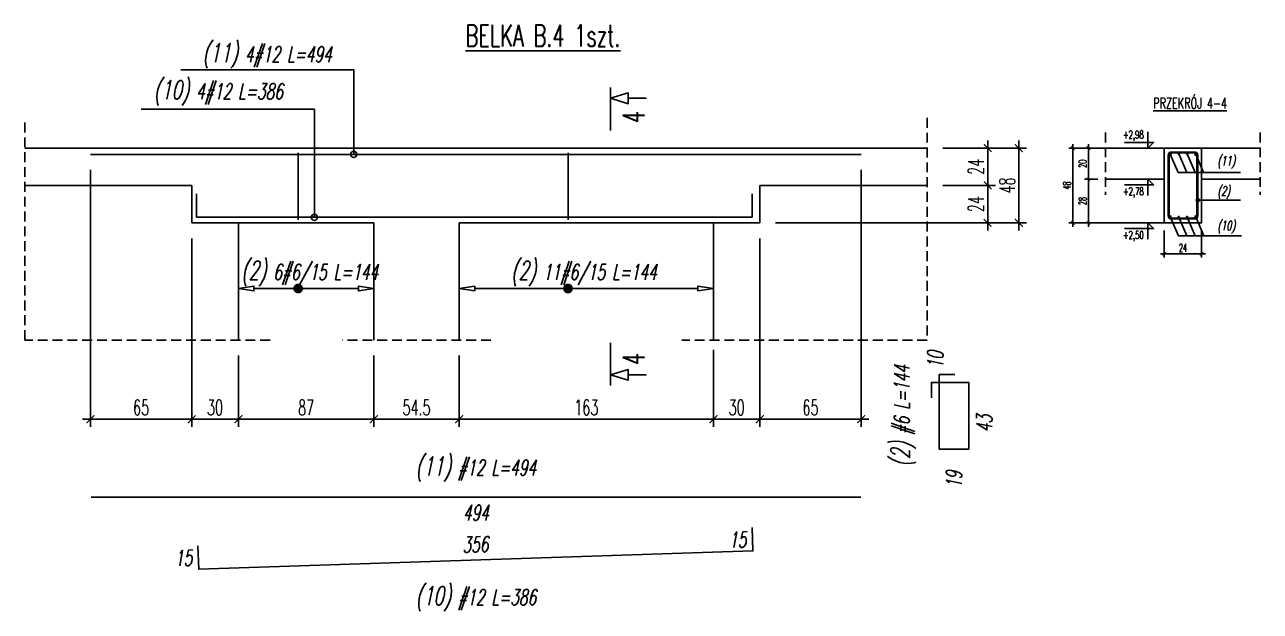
# Model space of a CAD drawing. Header units: millimetres. Extents: x 26458 to 31924, y -55341 to -53046.
# Drawn here: x 26458 to 27251, y -53857 to -53480 of the extents above; entities that cross this region are included whole.
import ezdxf
from ezdxf.enums import TextEntityAlignment as Align

# ---------------------------------------------------------------- set-up
doc = ezdxf.new("R2010")
doc.units = ezdxf.units.MM
doc.linetypes.add('DASHED2', pattern=[9.525, 6.35, -3.175])
doc.layers.get('Defpoints').update_dxf_attribs({"color": 251})
doc.layers.add('__NIEDRUK__', color=54, linetype='Continuous', plot=False)
for name, color, linetype in [('K-LINIA', 254, 'Continuous'), ('K-ODNOSNIK', 8, 'Continuous'), ('K-POMOCNICZE', 9, 'DASHED2'), ('K-SCIANY', 2, 'Continuous'), ('K-TEXT 2.8mm', 101, 'Continuous'), ('K-TEXT 2mm', 254, 'Continuous'), ('K-WYMIARY', 1, 'Continuous'), ('K-ZBROJ_06', 101, 'Continuous'), ('K-ZBROJ_12', 161, 'Continuous'), ('N-35-PLYTY', 101, 'Continuous'), ('ZBROJA_NIEZLICZAC', 255, 'Continuous'), ('ZBROJA_PRET', 161, 'Continuous'), ('ZBROJA_RZUTPR', 141, 'Continuous'), ('ZBROJA_RZUTPR1', 255, 'Continuous'), ('ZBROJA_ZASIEG', 253, 'Continuous'), ('ZBROJA_ZLICZAC', 125, 'Continuous')]:
    doc.layers.add(name, color=color, linetype=linetype)
doc.styles.add('STYL_ZBROJA', font='romanszb.shx', dxfattribs={"width": 0.65, "oblique": 12})
doc.styles.add('text 2.8mm', font='romans.shx', dxfattribs={"width": 0.65})
doc.styles.add('text 2mm', font='romans.shx', dxfattribs={"width": 0.65})
doc.styles.add('WYM1', font='romanszb.shx', dxfattribs={"width": 0.6})
doc.dimstyles.new('CM100', dxfattribs={"dimscale": 5, "dimtxt": 2, "dimasz": 1, "dimexe": 1, "dimexo": 2, "dimgap": 0.5, "dimtad": 1, "dimrnd": 0.5, "dimdsep": 46, "dimtxsty": 'WYM1', "dimblk": 'OBLIQUE', "dimcen": 0, "dimdle": 1, "dimclrd": 253, "dimclre": 251, "dimclrt": 30, "dimadec": 0, "dimazin": 0, "dimtfac": 1, "dimtix": 1, "dimtmove": 0, "dimatfit": 0, "dimfxl": 1, "dimtfillclr": 256, "dimtolj": 1, "dimarcsym": 0})

# ---------------------------------------------------------------- blocks, each defined once
blk = doc.blocks.new('_ArchTick')
at = {"color": 0, "linetype": 'ByBlock', "const_width": 0.15}
blk.add_lwpolyline([(-0.5, -0.5), (0.5, 0.5)], dxfattribs=at)
blk = doc.blocks.new('*D109')
at = {"layer": 'Defpoints', "color": 0, "transparency": 16777216}
for p in [(27037.38, -53559.71), (27037.38, -53583.71), (27076.2, -53583.71)]:
    blk.add_point(p, dxfattribs=at)
at = {"layer": 'K-WYMIARY', "color": 253, "lineweight": -2, "transparency": 16777216}
blk.add_line((27076.2, -53554.71), (27076.2, -53588.71), dxfattribs=at)
at = {"layer": 'K-WYMIARY', "color": 251, "lineweight": -2, "transparency": 16777216}
for p, q in [((27047.38, -53559.71), (27081.2, -53559.71)), ((27047.38, -53583.71), (27081.2, -53583.71))]:
    blk.add_line(p, q, dxfattribs=at)
at = {"layer": 'K-WYMIARY', "color": 253, "lineweight": -2, "transparency": 16777216, "xscale": 5, "yscale": 5, "zscale": 5}
for p, rotation in [((27076.2, -53559.71), 90), ((27076.2, -53583.71), 270)]:
    blk.add_blockref('_ArchTick', p, dxfattribs=dict(at, rotation=rotation))
at = {"layer": 'K-WYMIARY', "color": 30, "transparency": 16777216, "insert": (27068.7, -53571.71), "char_height": 10, "attachment_point": 5, "rotation": 90, "style": 'WYM1'}
blk.add_mtext('\\A1;24', dxfattribs=at)
blk = doc.blocks.new('*D110')
at = {"layer": 'Defpoints', "color": 0, "transparency": 16777216}
for p in [(27037.38, -53583.71), (26929.94, -53607.71), (27076.2, -53607.71)]:
    blk.add_point(p, dxfattribs=at)
at = {"layer": 'K-WYMIARY', "color": 253, "lineweight": -2, "transparency": 16777216}
blk.add_line((27076.2, -53578.71), (27076.2, -53612.71), dxfattribs=at)
at = {"layer": 'K-WYMIARY', "color": 251, "lineweight": -2, "transparency": 16777216}
for p, q in [((27047.38, -53583.71), (27081.2, -53583.71)), ((26939.94, -53607.71), (27081.2, -53607.71))]:
    blk.add_line(p, q, dxfattribs=at)
at = {"layer": 'K-WYMIARY', "color": 253, "lineweight": -2, "transparency": 16777216, "xscale": 5, "yscale": 5, "zscale": 5}
for p, rotation in [((27076.2, -53583.71), 90), ((27076.2, -53607.71), 270)]:
    blk.add_blockref('_ArchTick', p, dxfattribs=dict(at, rotation=rotation))
at = {"layer": 'K-WYMIARY', "color": 30, "transparency": 16777216, "insert": (27068.7, -53595.71), "char_height": 10, "attachment_point": 5, "rotation": 90, "style": 'WYM1'}
blk.add_mtext('\\A1;24', dxfattribs=at)
blk = doc.blocks.new('*D111')
at = {"layer": 'Defpoints', "color": 0, "transparency": 16777216}
for p in [(26595.19, -53682.97), (26682.19, -53682.97), (26682.19, -53733.79)]:
    blk.add_point(p, dxfattribs=at)
at = {"layer": 'K-WYMIARY', "color": 251, "lineweight": -2, "transparency": 16777216}
for p, q in [((26595.19, -53692.97), (26595.19, -53738.79)), ((26682.19, -53692.97), (26682.19, -53738.79))]:
    blk.add_line(p, q, dxfattribs=at)
at = {"layer": 'K-WYMIARY', "color": 253, "lineweight": -2, "transparency": 16777216}
blk.add_line((26590.19, -53733.79), (26687.19, -53733.79), dxfattribs=at)
at = {"layer": 'K-WYMIARY', "color": 253, "lineweight": -2, "transparency": 16777216, "xscale": 5, "yscale": 5, "zscale": 5, "rotation": 180}
blk.add_blockref('_ArchTick', (26595.19, -53733.79), dxfattribs=at)
at = {"layer": 'K-WYMIARY', "color": 253, "lineweight": -2, "transparency": 16777216, "xscale": 5, "yscale": 5, "zscale": 5}
blk.add_blockref('_ArchTick', (26682.19, -53733.79), dxfattribs=at)
at = {"layer": 'K-WYMIARY', "color": 30, "transparency": 16777216, "insert": (26638.69, -53726.29), "char_height": 10, "attachment_point": 5, "style": 'WYM1'}
blk.add_mtext('\\A1;87', dxfattribs=at)
blk = doc.blocks.new('*D112')
at = {"layer": 'Defpoints', "color": 0, "transparency": 16777216}
for p in [(26682.19, -53682.97), (26736.94, -53682.97), (26736.94, -53733.79)]:
    blk.add_point(p, dxfattribs=at)
at = {"layer": 'K-WYMIARY', "color": 251, "lineweight": -2, "transparency": 16777216}
for p, q in [((26682.19, -53692.97), (26682.19, -53738.79)), ((26736.94, -53692.97), (26736.94, -53738.79))]:
    blk.add_line(p, q, dxfattribs=at)
at = {"layer": 'K-WYMIARY', "color": 253, "lineweight": -2, "transparency": 16777216}
blk.add_line((26677.19, -53733.79), (26741.94, -53733.79), dxfattribs=at)
at = {"layer": 'K-WYMIARY', "color": 253, "lineweight": -2, "transparency": 16777216, "xscale": 5, "yscale": 5, "zscale": 5, "rotation": 180}
blk.add_blockref('_ArchTick', (26682.19, -53733.79), dxfattribs=at)
at = {"layer": 'K-WYMIARY', "color": 253, "lineweight": -2, "transparency": 16777216, "xscale": 5, "yscale": 5, "zscale": 5}
blk.add_blockref('_ArchTick', (26736.94, -53733.79), dxfattribs=at)
at = {"layer": 'K-WYMIARY', "color": 30, "transparency": 16777216, "insert": (26709.56, -53726.29), "char_height": 10, "attachment_point": 5, "style": 'WYM1'}
blk.add_mtext('\\A1;54.5', dxfattribs=at)
blk = doc.blocks.new('*D113')
at = {"layer": 'Defpoints', "color": 0, "transparency": 16777216}
for p in [(26736.94, -53682.97), (26900.14, -53679.3), (26900.14, -53733.79)]:
    blk.add_point(p, dxfattribs=at)
at = {"layer": 'K-WYMIARY', "color": 251, "lineweight": -2, "transparency": 16777216}
for p, q in [((26736.94, -53692.97), (26736.94, -53738.79)), ((26900.14, -53689.3), (26900.14, -53738.79))]:
    blk.add_line(p, q, dxfattribs=at)
at = {"layer": 'K-WYMIARY', "color": 253, "lineweight": -2, "transparency": 16777216}
blk.add_line((26731.94, -53733.79), (26905.14, -53733.79), dxfattribs=at)
at = {"layer": 'K-WYMIARY', "color": 253, "lineweight": -2, "transparency": 16777216, "xscale": 5, "yscale": 5, "zscale": 5, "rotation": 180}
blk.add_blockref('_ArchTick', (26736.94, -53733.79), dxfattribs=at)
at = {"layer": 'K-WYMIARY', "color": 253, "lineweight": -2, "transparency": 16777216, "xscale": 5, "yscale": 5, "zscale": 5}
blk.add_blockref('_ArchTick', (26900.14, -53733.79), dxfattribs=at)
at = {"layer": 'K-WYMIARY', "color": 30, "transparency": 16777216, "insert": (26818.54, -53726.29), "char_height": 10, "attachment_point": 5, "style": 'WYM1'}
blk.add_mtext('\\A1;163', dxfattribs=at)
blk = doc.blocks.new('*D114')
at = {"layer": 'Defpoints', "color": 0, "transparency": 16777216}
for p in [(26929.94, -53607.71), (26900.14, -53679.3), (26929.94, -53733.79)]:
    blk.add_point(p, dxfattribs=at)
at = {"layer": 'K-WYMIARY', "color": 251, "lineweight": -2, "transparency": 16777216}
for p, q in [((26929.94, -53617.71), (26929.94, -53738.79)), ((26900.14, -53689.3), (26900.14, -53738.79))]:
    blk.add_line(p, q, dxfattribs=at)
at = {"layer": 'K-WYMIARY', "color": 253, "lineweight": -2, "transparency": 16777216}
blk.add_line((26895.14, -53733.79), (26934.94, -53733.79), dxfattribs=at)
at = {"layer": 'K-WYMIARY', "color": 253, "lineweight": -2, "transparency": 16777216, "xscale": 5, "yscale": 5, "zscale": 5, "rotation": 180}
blk.add_blockref('_ArchTick', (26900.14, -53733.79), dxfattribs=at)
at = {"layer": 'K-WYMIARY', "color": 253, "lineweight": -2, "transparency": 16777216, "xscale": 5, "yscale": 5, "zscale": 5}
blk.add_blockref('_ArchTick', (26929.94, -53733.79), dxfattribs=at)
at = {"layer": 'K-WYMIARY', "color": 30, "transparency": 16777216, "insert": (26915.04, -53726.29), "char_height": 10, "attachment_point": 5, "style": 'WYM1'}
blk.add_mtext('\\A1;30', dxfattribs=at)
blk = doc.blocks.new('*D115')
at = {"layer": 'Defpoints', "color": 0, "transparency": 16777216}
for p in [(26565.19, -53607.71), (26595.19, -53682.97), (26565.19, -53733.79)]:
    blk.add_point(p, dxfattribs=at)
at = {"layer": 'K-WYMIARY', "color": 251, "lineweight": -2, "transparency": 16777216}
for p, q in [((26565.19, -53617.71), (26565.19, -53738.79)), ((26595.19, -53692.97), (26595.19, -53738.79))]:
    blk.add_line(p, q, dxfattribs=at)
at = {"layer": 'K-WYMIARY', "color": 253, "lineweight": -2, "transparency": 16777216}
blk.add_line((26600.19, -53733.79), (26560.19, -53733.79), dxfattribs=at)
at = {"layer": 'K-WYMIARY', "color": 253, "lineweight": -2, "transparency": 16777216, "xscale": 5, "yscale": 5, "zscale": 5, "rotation": 180}
blk.add_blockref('_ArchTick', (26565.19, -53733.79), dxfattribs=at)
at = {"layer": 'K-WYMIARY', "color": 253, "lineweight": -2, "transparency": 16777216, "xscale": 5, "yscale": 5, "zscale": 5}
blk.add_blockref('_ArchTick', (26595.19, -53733.79), dxfattribs=at)
at = {"layer": 'K-WYMIARY', "color": 30, "transparency": 16777216, "insert": (26580.19, -53726.29), "char_height": 10, "attachment_point": 5, "style": 'WYM1'}
blk.add_mtext('\\A1;30', dxfattribs=at)
blk = doc.blocks.new('*D116')
at = {"layer": 'Defpoints', "color": 0, "transparency": 16777216}
for p in [(27037.38, -53559.71), (26929.94, -53607.71), (27096.2, -53607.71)]:
    blk.add_point(p, dxfattribs=at)
at = {"layer": 'K-WYMIARY', "color": 253, "lineweight": -2, "transparency": 16777216}
blk.add_line((27096.2, -53554.71), (27096.2, -53612.71), dxfattribs=at)
at = {"layer": 'K-WYMIARY', "color": 251, "lineweight": -2, "transparency": 16777216}
for p, q in [((27047.38, -53559.71), (27101.2, -53559.71)), ((26939.94, -53607.71), (27101.2, -53607.71))]:
    blk.add_line(p, q, dxfattribs=at)
at = {"layer": 'K-WYMIARY', "color": 253, "lineweight": -2, "transparency": 16777216, "xscale": 5, "yscale": 5, "zscale": 5}
for p, rotation in [((27096.2, -53559.71), 90), ((27096.2, -53607.71), 270)]:
    blk.add_blockref('_ArchTick', p, dxfattribs=dict(at, rotation=rotation))
at = {"layer": 'K-WYMIARY', "color": 30, "transparency": 16777216, "insert": (27088.7, -53583.71), "char_height": 10, "attachment_point": 5, "rotation": 90, "style": 'WYM1'}
blk.add_mtext('\\A1;48', dxfattribs=at)
blk = doc.blocks.new('A$C392df230')
h = blk.add_hatch()
h.set_pattern_fill('ANGLE', color=256, scale=0.025)
h.set_pattern_definition([(360, (-2880.4701, 5517.13781), (-5e-64, 0.174625), [0.127, -0.047625]), (90, (-2880.4701, 5517.13781), (-0.174625, 1e-17), [0.127, -0.047625])])
h.paths.add_polyline_path([(0.5, 0, 1), (-0.5, 0, 1)])
blk.add_circle((0, 0), 0.5)
blk = doc.blocks.new('*D117')
at = {"layer": 'Defpoints', "color": 0, "transparency": 16777216}
for p in [(27189.57, -53607.71), (27213.57, -53607.71), (27213.57, -53627.5)]:
    blk.add_point(p, dxfattribs=at)
at = {"layer": 'K-WYMIARY', "color": 251, "lineweight": -2, "transparency": 16777216}
for p, q in [((27189.57, -53612.71), (27189.57, -53630)), ((27213.57, -53612.71), (27213.57, -53630))]:
    blk.add_line(p, q, dxfattribs=at)
at = {"layer": 'K-WYMIARY', "color": 253, "lineweight": -2, "transparency": 16777216}
blk.add_line((27187.07, -53627.5), (27216.07, -53627.5), dxfattribs=at)
at = {"layer": 'K-WYMIARY', "color": 253, "lineweight": -2, "transparency": 16777216, "xscale": 2.5, "yscale": 2.5, "zscale": 2.5, "rotation": 180}
blk.add_blockref('_ArchTick', (27189.57, -53627.5), dxfattribs=at)
at = {"layer": 'K-WYMIARY', "color": 253, "lineweight": -2, "transparency": 16777216, "xscale": 2.5, "yscale": 2.5, "zscale": 2.5}
blk.add_blockref('_ArchTick', (27213.57, -53627.5), dxfattribs=at)
at = {"layer": 'K-WYMIARY', "color": 30, "transparency": 16777216, "insert": (27201.57, -53623.75), "char_height": 5, "attachment_point": 5, "style": 'WYM1'}
blk.add_mtext('\\A1;24', dxfattribs=at)
blk = doc.blocks.new('*D118')
at = {"layer": 'Defpoints', "color": 0, "transparency": 16777216}
for p in [(27130.87, -53559.71), (27189.57, -53559.71), (27189.57, -53607.71)]:
    blk.add_point(p, dxfattribs=at)
at = {"layer": 'K-WYMIARY', "color": 253, "lineweight": -2, "transparency": 16777216}
blk.add_line((27130.87, -53610.21), (27130.87, -53557.21), dxfattribs=at)
at = {"layer": 'K-WYMIARY', "color": 251, "lineweight": -2, "transparency": 16777216}
for p, q in [((27184.57, -53559.71), (27128.37, -53559.71)), ((27184.57, -53607.71), (27128.37, -53607.71))]:
    blk.add_line(p, q, dxfattribs=at)
at = {"layer": 'K-WYMIARY', "color": 253, "lineweight": -2, "transparency": 16777216, "xscale": 2.5, "yscale": 2.5, "zscale": 2.5}
for p, rotation in [((27130.87, -53559.71), 90), ((27130.87, -53607.71), 270)]:
    blk.add_blockref('_ArchTick', p, dxfattribs=dict(at, rotation=rotation))
at = {"layer": 'K-WYMIARY', "color": 30, "transparency": 16777216, "insert": (27127.12, -53583.71), "char_height": 5, "attachment_point": 5, "rotation": 90, "style": 'WYM1'}
blk.add_mtext('\\A1;48', dxfattribs=at)
blk = doc.blocks.new('*D119')
at = {"layer": 'Defpoints', "color": 0, "transparency": 16777216}
for p in [(27189.57, -53559.71), (27140.87, -53579.71), (27151.94, -53579.71)]:
    blk.add_point(p, dxfattribs=at)
at = {"layer": 'K-WYMIARY', "color": 253, "lineweight": -2, "transparency": 16777216}
blk.add_line((27140.87, -53557.21), (27140.87, -53582.21), dxfattribs=at)
at = {"layer": 'K-WYMIARY', "color": 251, "lineweight": -2, "transparency": 16777216}
for p, q in [((27184.57, -53559.71), (27138.37, -53559.71)), ((27146.94, -53579.71), (27138.37, -53579.71))]:
    blk.add_line(p, q, dxfattribs=at)
at = {"layer": 'K-WYMIARY', "color": 253, "lineweight": -2, "transparency": 16777216, "xscale": 2.5, "yscale": 2.5, "zscale": 2.5}
for p, rotation in [((27140.87, -53559.71), 90), ((27140.87, -53579.71), 270)]:
    blk.add_blockref('_ArchTick', p, dxfattribs=dict(at, rotation=rotation))
at = {"layer": 'K-WYMIARY', "color": 30, "transparency": 16777216, "insert": (27137.12, -53569.71), "char_height": 5, "attachment_point": 5, "rotation": 90, "style": 'WYM1'}
blk.add_mtext('\\A1;20', dxfattribs=at)
blk = doc.blocks.new('*D120')
at = {"layer": 'Defpoints', "color": 0, "transparency": 16777216}
for p in [(27151.94, -53579.71), (27140.87, -53607.71), (27189.57, -53607.71)]:
    blk.add_point(p, dxfattribs=at)
at = {"layer": 'K-WYMIARY', "color": 251, "lineweight": -2, "transparency": 16777216}
for p, q in [((27146.94, -53579.71), (27138.37, -53579.71)), ((27184.57, -53607.71), (27138.37, -53607.71))]:
    blk.add_line(p, q, dxfattribs=at)
at = {"layer": 'K-WYMIARY', "color": 253, "lineweight": -2, "transparency": 16777216}
blk.add_line((27140.87, -53577.21), (27140.87, -53610.21), dxfattribs=at)
at = {"layer": 'K-WYMIARY', "color": 253, "lineweight": -2, "transparency": 16777216, "xscale": 2.5, "yscale": 2.5, "zscale": 2.5}
for p, rotation in [((27140.87, -53579.71), 90), ((27140.87, -53607.71), 270)]:
    blk.add_blockref('_ArchTick', p, dxfattribs=dict(at, rotation=rotation))
at = {"layer": 'K-WYMIARY', "color": 30, "transparency": 16777216, "insert": (27137.12, -53593.71), "char_height": 5, "attachment_point": 5, "rotation": 90, "style": 'WYM1'}
blk.add_mtext('\\A1;28', dxfattribs=at)
blk = doc.blocks.new('*D121')
at = {"layer": 'Defpoints', "color": 0, "transparency": 16777216}
for p in [(26994.94, -53563.71), (26929.94, -53607.71), (26994.94, -53733.79)]:
    blk.add_point(p, dxfattribs=at)
at = {"layer": 'K-WYMIARY', "color": 251, "lineweight": -2, "transparency": 16777216}
for p, q in [((26994.94, -53573.71), (26994.94, -53738.79)), ((26929.94, -53617.71), (26929.94, -53738.79))]:
    blk.add_line(p, q, dxfattribs=at)
at = {"layer": 'K-WYMIARY', "color": 253, "lineweight": -2, "transparency": 16777216}
blk.add_line((26924.94, -53733.79), (26999.94, -53733.79), dxfattribs=at)
at = {"layer": 'K-WYMIARY', "color": 253, "lineweight": -2, "transparency": 16777216, "xscale": 5, "yscale": 5, "zscale": 5, "rotation": 180}
blk.add_blockref('_ArchTick', (26929.94, -53733.79), dxfattribs=at)
at = {"layer": 'K-WYMIARY', "color": 253, "lineweight": -2, "transparency": 16777216, "xscale": 5, "yscale": 5, "zscale": 5}
blk.add_blockref('_ArchTick', (26994.94, -53733.79), dxfattribs=at)
at = {"layer": 'K-WYMIARY', "color": 30, "transparency": 16777216, "insert": (26962.44, -53726.29), "char_height": 10, "attachment_point": 5, "style": 'WYM1'}
blk.add_mtext('\\A1;65', dxfattribs=at)
blk = doc.blocks.new('*D122')
at = {"layer": 'Defpoints', "color": 0, "transparency": 16777216}
for p in [(26500.19, -53563.71), (26565.19, -53607.71), (26500.19, -53733.79)]:
    blk.add_point(p, dxfattribs=at)
at = {"layer": 'K-WYMIARY', "color": 251, "lineweight": -2, "transparency": 16777216}
for p, q in [((26500.19, -53573.71), (26500.19, -53738.79)), ((26565.19, -53617.71), (26565.19, -53738.79))]:
    blk.add_line(p, q, dxfattribs=at)
at = {"layer": 'K-WYMIARY', "color": 253, "lineweight": -2, "transparency": 16777216}
blk.add_line((26570.19, -53733.79), (26495.19, -53733.79), dxfattribs=at)
at = {"layer": 'K-WYMIARY', "color": 253, "lineweight": -2, "transparency": 16777216, "xscale": 5, "yscale": 5, "zscale": 5, "rotation": 180}
blk.add_blockref('_ArchTick', (26500.19, -53733.79), dxfattribs=at)
at = {"layer": 'K-WYMIARY', "color": 253, "lineweight": -2, "transparency": 16777216, "xscale": 5, "yscale": 5, "zscale": 5}
blk.add_blockref('_ArchTick', (26565.19, -53733.79), dxfattribs=at)
at = {"layer": 'K-WYMIARY', "color": 30, "transparency": 16777216, "insert": (26532.69, -53726.29), "char_height": 10, "attachment_point": 5, "style": 'WYM1'}
blk.add_mtext('\\A1;65', dxfattribs=at)

msp = doc.modelspace()

# ---------------------------------------------------------------- linework, layer by layer
at = {"layer": '__NIEDRUK__'}
msp.add_lwpolyline([(27194.074, -53604.607), (27209.074, -53604.607, 0.4142136), (27210.474, -53603.207), (27210.474, -53564.207, 0.4142136), (27209.074, -53562.807), (27194.074, -53562.807, 0.4142136), (27192.674, -53564.207), (27192.674, -53603.207, 0.4142136)], format="xyb", close=True, dxfattribs=at)
at = {"layer": 'K-LINIA'}
for points in [[(27189.574, -53559.707), (27151.937, -53559.707)], [(27213.574, -53559.707), (27251.21, -53559.707)], [(27189.574, -53579.707), (27151.937, -53579.707)], [(27213.574, -53579.707), (27251.21, -53579.707)]]:
    msp.add_lwpolyline(points, dxfattribs=at)
at = {"layer": 'K-ODNOSNIK'}
for points in [[(26558.151, -53509.422), (26669.246, -53509.422), (26669.246, -53563.707)], [(26532.843, -53534.73), (26643.938, -53534.73), (26643.938, -53604.107)], [(27193.402, -53563.647), (27198.456, -53575.295), (27204.051, -53575.295), (27198.85, -53563.307), (27204.051, -53575.295), (27209.498, -53575.295), (27204.297, -53563.307), (27209.498, -53575.295), (27214.798, -53575.295), (27209.745, -53563.647), (27214.798, -53575.295), (27238.586, -53575.295)], [(27238.61, -53593.068), (27211.074, -53593.068)], [(27193.402, -53603.767), (27198.693, -53615.961), (27203.993, -53615.961), (27198.85, -53604.107), (27203.993, -53615.961), (27209.44, -53615.961), (27204.297, -53604.107), (27209.44, -53615.961), (27215.035, -53615.961), (27209.745, -53603.767), (27215.035, -53615.961), (27239.251, -53615.961)]]:
    msp.add_lwpolyline(points, dxfattribs=at)
for centre, radius in [((26669.246, -53563.707), 2), ((27211.074, -53593.068), 1), ((26643.938, -53604.107), 2)]:
    msp.add_circle(centre, radius, dxfattribs=at)
at = {"layer": 'K-POMOCNICZE'}
for points in [[(26615.544, -53682.966), (26457.99, -53682.966), (26457.99, -53540.264)], [(27037.38, -53540.264), (27037.38, -53682.966), (26879.78, -53682.966)], [(27151.937, -53549.707), (27151.937, -53589.707)], [(27251.21, -53549.707), (27251.21, -53589.707)], [(26757.293, -53682.966), (26661.829, -53682.966)]]:
    msp.add_lwpolyline(points, dxfattribs=at)
at = {"layer": 'K-SCIANY'}
for p, q in [((27037.38, -53559.707), (26457.99, -53559.707)), ((26565.186, -53583.707), (26457.99, -53583.707)), ((26565.186, -53607.707), (26565.186, -53583.707)), ((26929.936, -53583.707), (27037.38, -53583.707)), ((26929.936, -53583.707), (26929.936, -53607.707)), ((26565.186, -53607.707), (26682.186, -53607.707)), ((26595.186, -53682.966), (26595.186, -53607.707)), ((26682.186, -53682.966), (26682.186, -53607.707)), ((26736.936, -53682.966), (26736.936, -53607.707)), ((26736.936, -53607.707), (26929.936, -53607.707)), ((26900.137, -53607.707), (26900.137, -53682.966))]:
    msp.add_line(p, q, dxfattribs=at)
msp.add_lwpolyline([(27189.574, -53607.707), (27213.574, -53607.707), (27213.574, -53559.707), (27189.574, -53559.707)], close=True, dxfattribs=at)
at = {"layer": 'K-TEXT 2mm', "lineweight": -2}
for points in [[(27179.045, -53549.294), (27179.045, -53559.707), (27182.714, -53556.038), (27164.037, -53556.038)], [(27179.045, -53590.12), (27179.045, -53579.707), (27182.714, -53583.376), (27164.037, -53583.376)], [(27179.045, -53618.12), (27179.045, -53607.707), (27182.714, -53611.376), (27164.037, -53611.376)]]:
    msp.add_lwpolyline(points, dxfattribs=at)
at = {"layer": 'K-TEXT 2mm'}
msp.add_lwpolyline([(27168.516, -53607.707), (27189.574, -53607.707)], dxfattribs=at)
at = {"layer": 'K-ZBROJ_06'}
msp.add_lwpolyline([(27194.074, -53605.207), (27209.074, -53605.207, 0.4142136), (27211.074, -53603.207), (27211.074, -53564.207, 0.4142136), (27209.074, -53562.207), (27194.074, -53562.207, 0.4142136), (27192.074, -53564.207), (27192.074, -53603.207, 0.4142136)], format="xyb", close=True, dxfattribs=at)
at = {"layer": 'K-ZBROJ_12'}
for points in [[(26568.186, -53604.107), (26568.186, -53589.107)], [(26924.936, -53604.107), (26924.936, -53589.107)]]:
    msp.add_lwpolyline(points, dxfattribs=at)
at = {"layer": 'N-35-PLYTY', "linetype": 'Continuous', "extrusion": (2.20399e-16, -1.07059e-31, -1), "flags": 128}
for points in [[(-26833.978, -53520.875), (-26833.978, -53527.732), (-26845.407, -53524.304), (-26845.407, -53527.732), (-26856.835, -53527.732), (-26845.407, -53527.732), (-26845.407, -53531.161), (-26833.978, -53527.732), (-26833.978, -53548.304)], [(-26833.978, -53712.207), (-26833.978, -53705.35), (-26845.407, -53708.778), (-26845.407, -53705.35), (-26856.835, -53705.35), (-26845.407, -53705.35), (-26845.407, -53701.921), (-26833.978, -53705.35), (-26833.978, -53684.778)]]:
    msp.add_lwpolyline(points, dxfattribs=at)
at = {"layer": 'ZBROJA_PRET'}
for p, q in [((26500.186, -53563.707), (26994.936, -53563.707)), ((26633.551, -53562.707), (26633.551, -53605.707)), ((26806.774, -53562.707), (26806.774, -53605.707)), ((26568.186, -53604.107), (26924.936, -53604.107))]:
    msp.add_line(p, q, dxfattribs=at)
at = {"layer": 'ZBROJA_RZUTPR'}
for points in [[(27055.084, -53705.143), (27045.084, -53705.143, 0.4142136), (27045.084, -53705.143), (27045.084, -53753.143, 0.4142136), (27045.084, -53753.143), (27064.084, -53753.143, 0.4142136), (27064.084, -53753.143), (27064.084, -53710.143, 0.4142136), (27064.084, -53710.143), (27040.084, -53710.143, 0.4142136), (27040.084, -53710.143), (27040.084, -53720.143)], [(26924.993, -53803.402), (26925.49, -53818.394, -0.4142136), (26925.49, -53818.394), (26569.685, -53830.176, -0.4142136), (26569.685, -53830.176), (26569.188, -53815.184)]]:
    msp.add_lwpolyline(points, format="xyb", dxfattribs=at)
msp.add_lwpolyline([(26500.685, -53783.907), (26994.685, -53783.907)], dxfattribs=at)
at = {"layer": 'ZBROJA_ZASIEG'}
for p, q in [((26595.186, -53639.873), (26595.186, -53659.873)), ((26682.186, -53639.873), (26682.186, -53659.873)), ((26736.936, -53639.873), (26736.936, -53659.873)), ((26900.137, -53639.873), (26900.137, -53659.873))]:
    msp.add_line(p, q, dxfattribs=at)
for points in [[(26672.186, -53649.873), (26672.186, -53651.423), (26682.186, -53649.873), (26672.186, -53648.323), (26672.186, -53649.873), (26605.186, -53649.873), (26605.186, -53651.423), (26595.186, -53649.873), (26605.186, -53648.323), (26605.186, -53649.873)], [(26890.137, -53649.873), (26890.137, -53651.423), (26900.137, -53649.873), (26890.137, -53648.323), (26890.137, -53649.873), (26746.936, -53649.873), (26746.936, -53651.423), (26736.936, -53649.873), (26746.936, -53648.323), (26746.936, -53649.873)]]:
    msp.add_lwpolyline(points, dxfattribs=at)
at = {"layer": 'ZBROJA_ZASIEG', "const_width": 3.15}
for points in [[(26631.976, -53649.873, 1), (26635.126, -53649.873, 1)], [(26805.199, -53649.873, 1), (26808.349, -53649.873, 1)]]:
    msp.add_lwpolyline(points, format="xyb", close=True, dxfattribs=at)

# ---------------------------------------------------------------- block references
at = {"layer": 'K-ZBROJ_12', "xscale": -1, "rotation": 180}
for p in [(27193.402, -53563.647), (27198.85, -53563.307), (27204.297, -53563.307)]:
    msp.add_blockref('A$C392df230', p, dxfattribs=at)
at = {"layer": 'K-ZBROJ_12', "rotation": 180}
msp.add_blockref('A$C392df230', (27209.745, -53563.647), dxfattribs=at)
at = {"layer": 'K-ZBROJ_12'}
for p in [(27193.402, -53603.767), (27198.85, -53604.107), (27204.297, -53604.107)]:
    msp.add_blockref('A$C392df230', p, dxfattribs=at)
at = {"layer": 'K-ZBROJ_12', "xscale": -1}
msp.add_blockref('A$C392df230', (27209.745, -53603.767), dxfattribs=at)

# ---------------------------------------------------------------- texts
at = {"layer": 'K-TEXT 2.8mm', "lineweight": -2, "style": 'text 2.8mm', "width": 0.65}
for s, height, p in [('%%UBELKA B.4 1szt.', 14, (26740.97, -53494.445)), ('%%UPRZEKRÓJ 4-4', 7, (27182.436, -53534.363))]:
    msp.add_text(s, height=height, dxfattribs=at).set_placement(p)
for p in [(26855.975, -53543.592), (26855.975, -53699.001)]:
    msp.add_text('4', height=14, rotation=90, dxfattribs=at).set_placement(p)
at = {"layer": 'K-TEXT 2mm', "lineweight": -2, "style": 'text 2mm', "width": 0.65}
for s, p in [('+2,98', (27163.029, -53553.491)), ('+2,78', (27163.029, -53589.971)), ('+2,50', (27163.029, -53617.971))]:
    msp.add_text(s, height=5, dxfattribs=at).set_placement(p)
at = {"layer": 'ZBROJA_NIEZLICZAC', "char_height": 20, "style": 'STYL_ZBROJA'}
for s, insert, attachment_point in [('\\H6;\\C71;\\H10;\\C256;\\H6;\\C71;(11)\\H10;\\C256;', (27223.712, -53572.79), 7), ('\\H6;\\C71;\\H10;\\C256;\\H6;\\C71;(2)\\H10;\\C256;', (27223.712, -53592.237), 7), ('\\H6;\\C71;\\H10;\\C256;\\H6;\\C71;(10)\\H10;\\C256;', (27223.712, -53614.455), 7), ('\\H12;\\C71;\\H10;\\C256;\\H12;\\C71;(11)\\H10;\\C256; #12 L=494', (26747.685, -53773.907), 8), ('\\H12;\\C71;\\H10;\\C256;\\H12;\\C71;(10)\\H10;\\C256; #12 L=386', (26747.685, -53857.176), 8)]:
    msp.add_mtext(s, dxfattribs=dict(at, insert=insert, attachment_point=attachment_point))
at = {"layer": 'ZBROJA_NIEZLICZAC', "insert": (27030.084, -53731.643), "char_height": 20, "attachment_point": 8, "rotation": 90, "style": 'STYL_ZBROJA'}
msp.add_mtext('\\H12;\\C71;\\H10;\\C256;\\H12;\\C71;(2)\\H10;\\C256; #6 L=144', dxfattribs=at)
at = {"layer": 'ZBROJA_RZUTPR1', "style": 'STYL_ZBROJA', "oblique": 12, "width": 0.65}
for s, rotation, p in [('10', 90, (27042.584, -53690.143)), ('15', 1.896581, (26921.244, -53811.031)), ('15', 1.896581, (26565.439, -53822.813))]:
    msp.add_text(s, height=10, rotation=rotation, dxfattribs=at).set_placement(p, align=Align.MIDDLE_RIGHT)
msp.add_text('43', height=10, rotation=90, dxfattribs=at).set_placement((27069.084, -53736.643), align=Align.TOP_CENTER)
msp.add_text('19', height=10, rotation=90, dxfattribs=at).set_placement((27054.584, -53778.143), align=Align.MIDDLE_LEFT)
msp.add_text('494', height=10, dxfattribs=at).set_placement((26747.685, -53793.907), align=Align.MIDDLE)
msp.add_text('356', height=10, rotation=1.896581, dxfattribs=at).set_placement((26747.256, -53814.291), align=Align.MIDDLE)
at = {"layer": 'ZBROJA_ZLICZAC', "char_height": 20, "attachment_point": 7, "style": 'STYL_ZBROJA'}
for s, insert in [('\\H12;\\C71;\\H10;\\C256;\\H12;\\C71;(11)\\H10;\\C256; 4#12 L=494', (26572.217, -53508.424)), ('\\H12;\\C71;\\H10;\\C256;\\H12;\\C71;(10)\\H10;\\C256; 4#12 L=386', (26540.865, -53532.266)), ('\\H12;\\C71;\\H10;\\C256;\\H12;\\C71;(2)\\H10;\\C256; 6#6/15 L=144', (26597.07, -53648.272)), ('\\H12;\\C71;\\H10;\\C256;\\H12;\\C71;(2)\\H10;\\C256; 11#6/15 L=144', (26770.293, -53648.272))]:
    msp.add_mtext(s, dxfattribs=dict(at, insert=insert))

# ---------------------------------------------------------------- dimensions: what is measured, and where the dimension line sits
at = {"layer": 'K-WYMIARY'}
for base, p1, p2, override, picture, middle in [((27096.203, -53607.707), (27037.38, -53559.707), (26929.936, -53607.707), {"dimblk": 'ArchTick'}, '*D116', (27088.703, -53583.707)), ((27076.203, -53583.707), (27037.38, -53559.707), (27037.38, -53583.707), {"dimblk": 'ArchTick'}, '*D109', (27068.703, -53571.707)), ((27130.87, -53559.707), (27189.574, -53607.707), (27189.574, -53559.707), {"dimscale": 2.5, "dimblk": 'ArchTick'}, '*D118', (27127.12, -53583.707)), ((27140.87, -53579.707), (27189.574, -53559.707), (27151.937, -53579.707), {"dimscale": 2.5, "dimblk": 'ArchTick'}, '*D119', (27137.12, -53569.707)), ((27076.203, -53607.707), (27037.38, -53583.707), (26929.936, -53607.707), {"dimblk": 'ArchTick', "dimtmove": 1}, '*D110', (27068.703, -53595.707)), ((27140.87, -53607.707), (27151.937, -53579.707), (27189.574, -53607.707), {"dimscale": 2.5, "dimblk": 'ArchTick', "dimtmove": 1}, '*D120', (27137.12, -53593.707))]:
    dim = msp.add_linear_dim(base=base, p1=p1, p2=p2, angle=90, dimstyle='CM100', override=override, dxfattribs=at)
    dim.commit()
    dim.dimension.update_dxf_attribs({"geometry": picture, "text_midpoint": middle})
for base, p1, p2, override, picture, middle in [((26500.186, -53733.791), (26565.186, -53607.707), (26500.186, -53563.707), {"dimblk": 'ArchTick', "dimtmove": 1}, '*D122', (26532.686, -53726.291)), ((26994.936, -53733.791), (26929.936, -53607.707), (26994.936, -53563.707), {"dimblk": 'ArchTick', "dimtmove": 1}, '*D121', (26962.436, -53726.291)), ((26565.186, -53733.791), (26595.186, -53682.966), (26565.186, -53607.707), {"dimblk": 'ArchTick', "dimtmove": 1}, '*D115', (26580.186, -53726.291)), ((26929.936, -53733.791), (26900.137, -53679.303), (26929.936, -53607.707), {"dimblk": 'ArchTick', "dimtmove": 1}, '*D114', (26915.036, -53726.291)), ((27213.574, -53627.499), (27189.574, -53607.707), (27213.574, -53607.707), {"dimscale": 2.5, "dimblk": 'ArchTick'}, '*D117', (27201.574, -53623.749)), ((26682.186, -53733.791), (26595.186, -53682.966), (26682.186, -53682.966), {"dimblk": 'ArchTick'}, '*D111', (26638.686, -53726.291)), ((26736.936, -53733.791), (26682.186, -53682.966), (26736.936, -53682.966), {"dimblk": 'ArchTick', "dimtmove": 1}, '*D112', (26709.561, -53726.291)), ((26900.137, -53733.791), (26736.936, -53682.966), (26900.137, -53679.303), {"dimblk": 'ArchTick', "dimtmove": 1}, '*D113', (26818.536, -53726.291))]:
    dim = msp.add_linear_dim(base=base, p1=p1, p2=p2, dimstyle='CM100', override=override, dxfattribs=at)
    dim.commit()
    dim.dimension.update_dxf_attribs({"geometry": picture, "text_midpoint": middle})

doc.saveas('drawing.dxf')
